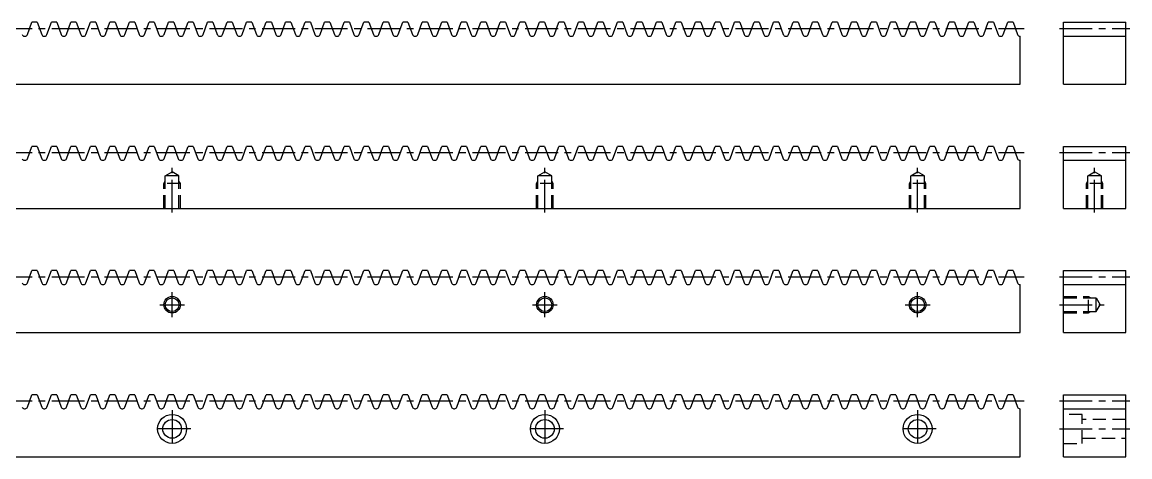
# Model space of a CAD drawing. Extents: x 0 to 1062, y -23 to 230.
# Drawn here: x 527 to 1062, y 20 to 230 of the extents above; entities that cross this region are included whole.
import ezdxf

# ---------------------------------------------------------------- set-up
doc = ezdxf.new("R2010")
doc.units = 0
doc.header["$LTSCALE"] = 0.5
doc.linetypes.add('CENTER', pattern=[50.8, 31.75, -6.35, 6.35, -6.35])
doc.linetypes.add('DASHED', pattern=[19.05, 12.7, -6.35])
for name, color, linetype in [('MSM_CENTER', 1, 'CENTER'), ('MSM_CONTINUOUS', 7, 'CONTINUOUS'), ('MSM_DASHED', 4, 'DASHED'), ('MSM_NARROW', 5, 'CONTINUOUS')]:
    doc.layers.add(name, color=color, linetype=linetype)

msp = doc.modelspace()

# ---------------------------------------------------------------- linework, layer by layer
at = {"layer": 'MSM_CENTER'}
for p, q in [((8, 227), (1011.03, 227)), ((1028, 227), (1062, 227)), ((8, 167), (1011.03, 167)), ((1028, 167), (1062, 167)), ((599.52, 138), (599.52, 159.67)), ((779.52, 138), (779.52, 159.67)), ((959.52, 138), (959.52, 159.67)), ((1045, 138), (1045, 159.67)), ((8, 107), (1011.03, 107)), ((1028, 107), (1062, 107)), ((599.52, 87.5), (599.52, 99.5)), ((779.52, 87.5), (779.52, 99.5)), ((959.52, 87.5), (959.52, 99.5)), ((593.52, 93.5), (605.52, 93.5)), ((773.51, 93.5), (785.51, 93.5)), ((953.52, 93.5), (965.52, 93.5)), ((1028, 93.5), (1049.67, 93.5)), ((8, 47), (1011.03, 47)), ((1028, 47), (1062, 47)), ((599.52, 42.5), (599.52, 24.5)), ((779.52, 42.5), (779.52, 24.5)), ((959.52, 42.5), (959.52, 24.5)), ((608.52, 33.5), (590.51, 33.5)), ((788.52, 33.5), (770.52, 33.5)), ((968.52, 33.5), (950.52, 33.5)), ((1028, 33.5), (1062, 33.5))]:
    msp.add_line(p, q, dxfattribs=at)
at = {"layer": 'MSM_CONTINUOUS'}
for p, q in [((529.63, 224), (531.81, 230)), ((534.34, 230), (531.81, 230)), ((534.34, 230), (536.53, 224)), ((539.05, 224), (541.24, 230)), ((543.77, 230), (541.24, 230)), ((543.77, 230), (545.95, 224)), ((548.48, 224), (550.66, 230)), ((553.19, 230), (550.66, 230)), ((553.19, 230), (555.37, 224)), ((557.9, 224), (560.09, 230)), ((562.62, 230), (560.09, 230)), ((562.62, 230), (564.8, 224)), ((567.33, 224), (569.51, 230)), ((572.04, 230), (569.51, 230)), ((572.04, 230), (574.22, 224)), ((576.75, 224), (578.94, 230)), ((581.47, 230), (578.94, 230)), ((581.47, 230), (583.65, 224)), ((586.18, 224), (588.36, 230)), ((590.89, 230), (588.36, 230)), ((590.89, 230), (593.07, 224)), ((595.6, 224), (597.79, 230)), ((600.31, 230), (597.79, 230)), ((600.31, 230), (602.5, 224)), ((605.03, 224), (607.21, 230)), ((609.74, 230), (607.21, 230)), ((609.74, 230), (611.92, 224)), ((614.45, 224), (616.64, 230)), ((619.16, 230), (616.64, 230)), ((619.16, 230), (621.35, 224)), ((623.88, 224), (626.06, 230)), ((628.59, 230), (626.06, 230)), ((628.59, 230), (630.77, 224)), ((633.3, 224), (635.49, 230)), ((638.01, 230), (635.49, 230)), ((638.01, 230), (640.2, 224)), ((642.73, 224), (644.91, 230)), ((647.44, 230), (644.91, 230)), ((647.44, 230), (649.62, 224)), ((652.15, 224), (654.34, 230)), ((656.86, 230), (654.34, 230)), ((656.86, 230), (659.05, 224)), ((661.58, 224), (663.76, 230)), ((666.29, 230), (663.76, 230)), ((666.29, 230), (668.47, 224)), ((671, 224), (673.18, 230)), ((675.71, 230), (673.18, 230)), ((675.71, 230), (677.9, 224)), ((680.43, 224), (682.61, 230)), ((685.14, 230), (682.61, 230)), ((685.14, 230), (687.32, 224)), ((689.85, 224), (692.03, 230)), ((694.56, 230), (692.03, 230)), ((694.56, 230), (696.75, 224)), ((699.28, 224), (701.46, 230)), ((703.99, 230), (701.46, 230)), ((703.99, 230), (706.17, 224)), ((708.7, 224), (710.88, 230)), ((713.41, 230), (710.88, 230)), ((713.41, 230), (715.6, 224)), ((718.12, 224), (720.31, 230)), ((722.84, 230), (720.31, 230)), ((722.84, 230), (725.02, 224)), ((727.55, 224), (729.73, 230)), ((732.26, 230), (729.73, 230)), ((732.26, 230), (734.45, 224)), ((736.97, 224), (739.16, 230)), ((741.69, 230), (739.16, 230)), ((741.69, 230), (743.87, 224)), ((746.4, 224), (748.58, 230)), ((751.11, 230), (748.58, 230)), ((751.11, 230), (753.3, 224)), ((755.82, 224), (758.01, 230)), ((760.54, 230), (758.01, 230)), ((760.54, 230), (762.72, 224)), ((765.25, 224), (767.43, 230)), ((769.96, 230), (767.43, 230)), ((769.96, 230), (772.15, 224)), ((774.67, 224), (776.86, 230)), ((779.39, 230), (776.86, 230)), ((779.39, 230), (781.57, 224)), ((784.1, 224), (786.28, 230)), ((788.81, 230), (786.28, 230)), ((788.81, 230), (790.99, 224)), ((793.52, 224), (795.71, 230)), ((798.24, 230), (795.71, 230)), ((798.24, 230), (800.42, 224)), ((802.95, 224), (805.13, 230)), ((807.66, 230), (805.13, 230)), ((807.66, 230), (809.84, 224)), ((812.37, 224), (814.56, 230)), ((817.09, 230), (814.56, 230)), ((817.09, 230), (819.27, 224)), ((821.8, 224), (823.98, 230)), ((826.51, 230), (823.98, 230)), ((826.51, 230), (828.69, 224)), ((831.22, 224), (833.41, 230)), ((835.93, 230), (833.41, 230)), ((835.93, 230), (838.12, 224)), ((840.65, 224), (842.83, 230)), ((845.36, 230), (842.83, 230)), ((845.36, 230), (847.54, 224)), ((850.07, 224), (852.26, 230)), ((854.78, 230), (852.26, 230)), ((854.78, 230), (856.97, 224)), ((859.5, 224), (861.68, 230)), ((864.21, 230), (861.68, 230)), ((864.21, 230), (866.39, 224)), ((868.92, 224), (871.11, 230)), ((873.63, 230), (871.11, 230)), ((873.63, 230), (875.82, 224)), ((878.35, 224), (880.53, 230)), ((883.06, 230), (880.53, 230)), ((883.06, 230), (885.24, 224)), ((887.77, 224), (889.96, 230)), ((892.48, 230), (889.96, 230)), ((892.48, 230), (894.67, 224)), ((897.2, 224), (899.38, 230)), ((901.91, 230), (899.38, 230)), ((901.91, 230), (904.09, 224)), ((906.62, 224), (908.8, 230)), ((911.33, 230), (908.8, 230)), ((911.33, 230), (913.52, 224)), ((916.05, 224), (918.23, 230)), ((920.76, 230), (918.23, 230)), ((920.76, 230), (922.94, 224)), ((925.47, 224), (927.65, 230)), ((930.18, 230), (927.65, 230)), ((930.18, 230), (932.37, 224)), ((934.9, 224), (937.08, 230)), ((939.61, 230), (937.08, 230)), ((939.61, 230), (941.79, 224)), ((944.32, 224), (946.5, 230)), ((949.03, 230), (946.5, 230)), ((949.03, 230), (951.22, 224)), ((953.74, 224), (955.93, 230)), ((958.46, 230), (955.93, 230)), ((958.46, 230), (960.64, 224)), ((963.17, 224), (965.35, 230)), ((967.88, 230), (965.35, 230)), ((967.88, 230), (970.07, 224)), ((972.59, 224), (974.78, 230)), ((977.31, 230), (974.78, 230)), ((977.31, 230), (979.49, 224)), ((982.02, 224), (984.2, 230)), ((986.73, 230), (984.2, 230)), ((986.73, 230), (988.92, 224)), ((991.44, 224), (993.63, 230)), ((996.16, 230), (993.63, 230)), ((996.16, 230), (998.34, 224)), ((1000.87, 224), (1003.05, 230)), ((1005.58, 230), (1003.05, 230)), ((1005.58, 230), (1007.77, 224)), ((1030, 230), (1060, 230)), ((1030, 200), (1030, 230)), ((1060, 200), (1060, 230)), ((528.17, 223.25), (528.56, 223.25)), ((537.6, 223.25), (537.98, 223.25)), ((547.02, 223.25), (547.41, 223.25)), ((556.45, 223.25), (556.83, 223.25)), ((565.87, 223.25), (566.26, 223.25)), ((575.3, 223.25), (575.68, 223.25)), ((584.72, 223.25), (585.11, 223.25)), ((594.15, 223.25), (594.53, 223.25)), ((603.57, 223.25), (603.96, 223.25)), ((612.99, 223.25), (613.38, 223.25)), ((622.42, 223.25), (622.81, 223.25)), ((631.84, 223.25), (632.23, 223.25)), ((641.27, 223.25), (641.66, 223.25)), ((650.69, 223.25), (651.08, 223.25)), ((660.12, 223.25), (660.5, 223.25)), ((669.54, 223.25), (669.93, 223.25)), ((678.97, 223.25), (679.35, 223.25)), ((688.39, 223.25), (688.78, 223.25)), ((697.82, 223.25), (698.2, 223.25)), ((707.24, 223.25), (707.63, 223.25)), ((716.67, 223.25), (717.05, 223.25)), ((726.09, 223.25), (726.48, 223.25)), ((735.52, 223.25), (735.9, 223.25)), ((744.94, 223.25), (745.33, 223.25)), ((754.37, 223.25), (754.75, 223.25)), ((763.79, 223.25), (764.18, 223.25)), ((773.22, 223.25), (773.6, 223.25)), ((782.64, 223.25), (783.03, 223.25)), ((792.07, 223.25), (792.45, 223.25)), ((801.49, 223.25), (801.88, 223.25)), ((810.92, 223.25), (811.3, 223.25)), ((820.34, 223.25), (820.73, 223.25)), ((829.77, 223.25), (830.15, 223.25)), ((839.19, 223.25), (839.58, 223.25)), ((848.61, 223.25), (849, 223.25)), ((858.04, 223.25), (858.43, 223.25)), ((867.46, 223.25), (867.85, 223.25)), ((876.89, 223.25), (877.28, 223.25)), ((886.31, 223.25), (886.7, 223.25)), ((895.74, 223.25), (896.12, 223.25)), ((905.16, 223.25), (905.55, 223.25)), ((914.59, 223.25), (914.97, 223.25)), ((924.01, 223.25), (924.4, 223.25)), ((933.44, 223.25), (933.82, 223.25)), ((942.86, 223.25), (943.25, 223.25)), ((952.29, 223.25), (952.67, 223.25)), ((961.71, 223.25), (962.1, 223.25)), ((971.14, 223.25), (971.52, 223.25)), ((980.56, 223.25), (980.95, 223.25)), ((989.99, 223.25), (990.37, 223.25)), ((999.41, 223.25), (999.8, 223.25)), ((1008.84, 223.25), (1009.03, 223.25)), ((1009.03, 200), (1009.03, 223.25)), ((1030, 223.25), (1060, 223.25)), ((10, 200), (1009.03, 200)), ((1030, 200), (1060, 200)), ((529.63, 164), (531.81, 170)), ((534.34, 170), (531.81, 170)), ((534.34, 170), (536.53, 164)), ((539.05, 164), (541.24, 170)), ((543.77, 170), (541.24, 170)), ((543.77, 170), (545.95, 164)), ((548.48, 164), (550.66, 170)), ((553.19, 170), (550.66, 170)), ((553.19, 170), (555.37, 164)), ((557.9, 164), (560.09, 170)), ((562.62, 170), (560.09, 170)), ((562.62, 170), (564.8, 164)), ((567.33, 164), (569.51, 170)), ((572.04, 170), (569.51, 170)), ((572.04, 170), (574.22, 164)), ((576.75, 164), (578.94, 170)), ((581.47, 170), (578.94, 170)), ((581.47, 170), (583.65, 164)), ((586.18, 164), (588.36, 170)), ((590.89, 170), (588.36, 170)), ((590.89, 170), (593.07, 164)), ((595.6, 164), (597.79, 170)), ((600.31, 170), (597.79, 170)), ((600.31, 170), (602.5, 164)), ((605.03, 164), (607.21, 170)), ((609.74, 170), (607.21, 170)), ((609.74, 170), (611.92, 164)), ((614.45, 164), (616.64, 170)), ((619.16, 170), (616.64, 170)), ((619.16, 170), (621.35, 164)), ((623.88, 164), (626.06, 170)), ((628.59, 170), (626.06, 170)), ((628.59, 170), (630.77, 164)), ((633.3, 164), (635.49, 170)), ((638.01, 170), (635.49, 170)), ((638.01, 170), (640.2, 164)), ((642.73, 164), (644.91, 170)), ((647.44, 170), (644.91, 170)), ((647.44, 170), (649.62, 164)), ((652.15, 164), (654.34, 170)), ((656.86, 170), (654.34, 170)), ((656.86, 170), (659.05, 164)), ((661.58, 164), (663.76, 170)), ((666.29, 170), (663.76, 170)), ((666.29, 170), (668.47, 164)), ((671, 164), (673.18, 170)), ((675.71, 170), (673.18, 170)), ((675.71, 170), (677.9, 164)), ((680.43, 164), (682.61, 170)), ((685.14, 170), (682.61, 170)), ((685.14, 170), (687.32, 164)), ((689.85, 164), (692.03, 170)), ((694.56, 170), (692.03, 170)), ((694.56, 170), (696.75, 164)), ((699.28, 164), (701.46, 170)), ((703.99, 170), (701.46, 170)), ((703.99, 170), (706.17, 164)), ((708.7, 164), (710.88, 170)), ((713.41, 170), (710.88, 170)), ((713.41, 170), (715.6, 164)), ((718.12, 164), (720.31, 170)), ((722.84, 170), (720.31, 170)), ((722.84, 170), (725.02, 164)), ((727.55, 164), (729.73, 170)), ((732.26, 170), (729.73, 170)), ((732.26, 170), (734.45, 164)), ((736.97, 164), (739.16, 170)), ((741.69, 170), (739.16, 170)), ((741.69, 170), (743.87, 164)), ((746.4, 164), (748.58, 170)), ((751.11, 170), (748.58, 170)), ((751.11, 170), (753.3, 164)), ((755.82, 164), (758.01, 170)), ((760.54, 170), (758.01, 170)), ((760.54, 170), (762.72, 164)), ((765.25, 164), (767.43, 170)), ((769.96, 170), (767.43, 170)), ((769.96, 170), (772.15, 164)), ((774.67, 164), (776.86, 170)), ((779.39, 170), (776.86, 170)), ((779.39, 170), (781.57, 164)), ((784.1, 164), (786.28, 170)), ((788.81, 170), (786.28, 170)), ((788.81, 170), (790.99, 164)), ((793.52, 164), (795.71, 170)), ((798.24, 170), (795.71, 170)), ((798.24, 170), (800.42, 164)), ((802.95, 164), (805.13, 170)), ((807.66, 170), (805.13, 170)), ((807.66, 170), (809.84, 164)), ((812.37, 164), (814.56, 170)), ((817.09, 170), (814.56, 170)), ((817.09, 170), (819.27, 164)), ((821.8, 164), (823.98, 170)), ((826.51, 170), (823.98, 170)), ((826.51, 170), (828.69, 164)), ((831.22, 164), (833.41, 170)), ((835.93, 170), (833.41, 170)), ((835.93, 170), (838.12, 164)), ((840.65, 164), (842.83, 170)), ((845.36, 170), (842.83, 170)), ((845.36, 170), (847.54, 164)), ((850.07, 164), (852.26, 170)), ((854.78, 170), (852.26, 170)), ((854.78, 170), (856.97, 164)), ((859.5, 164), (861.68, 170)), ((864.21, 170), (861.68, 170)), ((864.21, 170), (866.39, 164)), ((868.92, 164), (871.11, 170)), ((873.63, 170), (871.11, 170)), ((873.63, 170), (875.82, 164)), ((878.35, 164), (880.53, 170)), ((883.06, 170), (880.53, 170)), ((883.06, 170), (885.24, 164)), ((887.77, 164), (889.96, 170)), ((892.48, 170), (889.96, 170)), ((892.48, 170), (894.67, 164)), ((897.2, 164), (899.38, 170)), ((901.91, 170), (899.38, 170)), ((901.91, 170), (904.09, 164)), ((906.62, 164), (908.8, 170)), ((911.33, 170), (908.8, 170)), ((911.33, 170), (913.52, 164)), ((916.05, 164), (918.23, 170)), ((920.76, 170), (918.23, 170)), ((920.76, 170), (922.94, 164)), ((925.47, 164), (927.65, 170)), ((930.18, 170), (927.65, 170)), ((930.18, 170), (932.37, 164)), ((934.9, 164), (937.08, 170)), ((939.61, 170), (937.08, 170)), ((939.61, 170), (941.79, 164)), ((944.32, 164), (946.5, 170)), ((949.03, 170), (946.5, 170)), ((949.03, 170), (951.22, 164)), ((953.74, 164), (955.93, 170)), ((958.46, 170), (955.93, 170)), ((958.46, 170), (960.64, 164)), ((963.17, 164), (965.35, 170)), ((967.88, 170), (965.35, 170)), ((967.88, 170), (970.07, 164)), ((972.59, 164), (974.78, 170)), ((977.31, 170), (974.78, 170)), ((977.31, 170), (979.49, 164)), ((982.02, 164), (984.2, 170)), ((986.73, 170), (984.2, 170)), ((986.73, 170), (988.92, 164)), ((991.44, 164), (993.63, 170)), ((996.16, 170), (993.63, 170)), ((996.16, 170), (998.34, 164)), ((1000.87, 164), (1003.05, 170)), ((1005.58, 170), (1003.05, 170)), ((1005.58, 170), (1007.77, 164)), ((1030, 170), (1060, 170)), ((1030, 140), (1030, 170)), ((1060, 140), (1060, 170)), ((528.17, 163.25), (528.56, 163.25)), ((537.6, 163.25), (537.98, 163.25)), ((547.02, 163.25), (547.41, 163.25)), ((556.45, 163.25), (556.83, 163.25)), ((565.87, 163.25), (566.26, 163.25)), ((575.3, 163.25), (575.68, 163.25)), ((584.72, 163.25), (585.11, 163.25)), ((594.15, 163.25), (594.53, 163.25)), ((603.57, 163.25), (603.96, 163.25)), ((612.99, 163.25), (613.38, 163.25)), ((622.42, 163.25), (622.81, 163.25)), ((631.84, 163.25), (632.23, 163.25)), ((641.27, 163.25), (641.66, 163.25)), ((650.69, 163.25), (651.08, 163.25)), ((660.12, 163.25), (660.5, 163.25)), ((669.54, 163.25), (669.93, 163.25)), ((678.97, 163.25), (679.35, 163.25)), ((688.39, 163.25), (688.78, 163.25)), ((697.82, 163.25), (698.2, 163.25)), ((707.24, 163.25), (707.63, 163.25)), ((716.67, 163.25), (717.05, 163.25)), ((726.09, 163.25), (726.48, 163.25)), ((735.52, 163.25), (735.9, 163.25)), ((744.94, 163.25), (745.33, 163.25)), ((754.37, 163.25), (754.75, 163.25)), ((763.79, 163.25), (764.18, 163.25)), ((773.22, 163.25), (773.6, 163.25)), ((782.64, 163.25), (783.03, 163.25)), ((792.07, 163.25), (792.45, 163.25)), ((801.49, 163.25), (801.88, 163.25)), ((810.92, 163.25), (811.3, 163.25)), ((820.34, 163.25), (820.73, 163.25)), ((829.77, 163.25), (830.15, 163.25)), ((839.19, 163.25), (839.58, 163.25)), ((848.61, 163.25), (849, 163.25)), ((858.04, 163.25), (858.43, 163.25)), ((867.46, 163.25), (867.85, 163.25)), ((876.89, 163.25), (877.28, 163.25)), ((886.31, 163.25), (886.7, 163.25)), ((895.74, 163.25), (896.12, 163.25)), ((905.16, 163.25), (905.55, 163.25)), ((914.59, 163.25), (914.97, 163.25)), ((924.01, 163.25), (924.4, 163.25)), ((933.44, 163.25), (933.82, 163.25)), ((942.86, 163.25), (943.25, 163.25)), ((952.29, 163.25), (952.67, 163.25)), ((961.71, 163.25), (962.1, 163.25)), ((971.14, 163.25), (971.52, 163.25)), ((980.56, 163.25), (980.95, 163.25)), ((989.99, 163.25), (990.37, 163.25)), ((999.41, 163.25), (999.8, 163.25)), ((1008.84, 163.25), (1009.03, 163.25)), ((1009.03, 140), (1009.03, 163.25)), ((1030, 163.25), (1060, 163.25)), ((10, 140), (1009.03, 140)), ((1030, 140), (1060, 140)), ((529.63, 104), (531.81, 110)), ((534.34, 110), (531.81, 110)), ((534.34, 110), (536.53, 104)), ((539.05, 104), (541.24, 110)), ((543.77, 110), (541.24, 110)), ((543.77, 110), (545.95, 104)), ((548.48, 104), (550.66, 110)), ((553.19, 110), (550.66, 110)), ((553.19, 110), (555.37, 104)), ((557.9, 104), (560.09, 110)), ((562.62, 110), (560.09, 110)), ((562.62, 110), (564.8, 104)), ((567.33, 104), (569.51, 110)), ((572.04, 110), (569.51, 110)), ((572.04, 110), (574.22, 104)), ((576.75, 104), (578.94, 110)), ((581.47, 110), (578.94, 110)), ((581.47, 110), (583.65, 104)), ((586.18, 104), (588.36, 110)), ((590.89, 110), (588.36, 110)), ((590.89, 110), (593.07, 104)), ((595.6, 104), (597.79, 110)), ((600.31, 110), (597.79, 110)), ((600.31, 110), (602.5, 104)), ((605.03, 104), (607.21, 110)), ((609.74, 110), (607.21, 110)), ((609.74, 110), (611.92, 104)), ((614.45, 104), (616.64, 110)), ((619.16, 110), (616.64, 110)), ((619.16, 110), (621.35, 104)), ((623.88, 104), (626.06, 110)), ((628.59, 110), (626.06, 110)), ((628.59, 110), (630.77, 104)), ((633.3, 104), (635.49, 110)), ((638.01, 110), (635.49, 110)), ((638.01, 110), (640.2, 104)), ((642.73, 104), (644.91, 110)), ((647.44, 110), (644.91, 110)), ((647.44, 110), (649.62, 104)), ((652.15, 104), (654.34, 110)), ((656.86, 110), (654.34, 110)), ((656.86, 110), (659.05, 104)), ((661.58, 104), (663.76, 110)), ((666.29, 110), (663.76, 110)), ((666.29, 110), (668.47, 104)), ((671, 104), (673.18, 110)), ((675.71, 110), (673.18, 110)), ((675.71, 110), (677.9, 104)), ((680.43, 104), (682.61, 110)), ((685.14, 110), (682.61, 110)), ((685.14, 110), (687.32, 104)), ((689.85, 104), (692.03, 110)), ((694.56, 110), (692.03, 110)), ((694.56, 110), (696.75, 104)), ((699.28, 104), (701.46, 110)), ((703.99, 110), (701.46, 110)), ((703.99, 110), (706.17, 104)), ((708.7, 104), (710.88, 110)), ((713.41, 110), (710.88, 110)), ((713.41, 110), (715.6, 104)), ((718.12, 104), (720.31, 110)), ((722.84, 110), (720.31, 110)), ((722.84, 110), (725.02, 104)), ((727.55, 104), (729.73, 110)), ((732.26, 110), (729.73, 110)), ((732.26, 110), (734.45, 104)), ((736.97, 104), (739.16, 110)), ((741.69, 110), (739.16, 110)), ((741.69, 110), (743.87, 104)), ((746.4, 104), (748.58, 110)), ((751.11, 110), (748.58, 110)), ((751.11, 110), (753.3, 104)), ((755.82, 104), (758.01, 110)), ((760.54, 110), (758.01, 110)), ((760.54, 110), (762.72, 104)), ((765.25, 104), (767.43, 110)), ((769.96, 110), (767.43, 110)), ((769.96, 110), (772.15, 104)), ((774.67, 104), (776.86, 110)), ((779.39, 110), (776.86, 110)), ((779.39, 110), (781.57, 104)), ((784.1, 104), (786.28, 110)), ((788.81, 110), (786.28, 110)), ((788.81, 110), (790.99, 104)), ((793.52, 104), (795.71, 110)), ((798.24, 110), (795.71, 110)), ((798.24, 110), (800.42, 104)), ((802.95, 104), (805.13, 110)), ((807.66, 110), (805.13, 110)), ((807.66, 110), (809.84, 104)), ((812.37, 104), (814.56, 110)), ((817.09, 110), (814.56, 110)), ((817.09, 110), (819.27, 104)), ((821.8, 104), (823.98, 110)), ((826.51, 110), (823.98, 110)), ((826.51, 110), (828.69, 104)), ((831.22, 104), (833.41, 110)), ((835.93, 110), (833.41, 110)), ((835.93, 110), (838.12, 104)), ((840.65, 104), (842.83, 110)), ((845.36, 110), (842.83, 110)), ((845.36, 110), (847.54, 104)), ((850.07, 104), (852.26, 110)), ((854.78, 110), (852.26, 110)), ((854.78, 110), (856.97, 104)), ((859.5, 104), (861.68, 110)), ((864.21, 110), (861.68, 110)), ((864.21, 110), (866.39, 104)), ((868.92, 104), (871.11, 110)), ((873.63, 110), (871.11, 110)), ((873.63, 110), (875.82, 104)), ((878.35, 104), (880.53, 110)), ((883.06, 110), (880.53, 110)), ((883.06, 110), (885.24, 104)), ((887.77, 104), (889.96, 110)), ((892.48, 110), (889.96, 110)), ((892.48, 110), (894.67, 104)), ((897.2, 104), (899.38, 110)), ((901.91, 110), (899.38, 110)), ((901.91, 110), (904.09, 104)), ((906.62, 104), (908.8, 110)), ((911.33, 110), (908.8, 110)), ((911.33, 110), (913.52, 104)), ((916.05, 104), (918.23, 110)), ((920.76, 110), (918.23, 110)), ((920.76, 110), (922.94, 104)), ((925.47, 104), (927.65, 110)), ((930.18, 110), (927.65, 110)), ((930.18, 110), (932.37, 104)), ((934.9, 104), (937.08, 110)), ((939.61, 110), (937.08, 110)), ((939.61, 110), (941.79, 104)), ((944.32, 104), (946.5, 110)), ((949.03, 110), (946.5, 110)), ((949.03, 110), (951.22, 104)), ((953.74, 104), (955.93, 110)), ((958.46, 110), (955.93, 110)), ((958.46, 110), (960.64, 104)), ((963.17, 104), (965.35, 110)), ((967.88, 110), (965.35, 110)), ((967.88, 110), (970.07, 104)), ((972.59, 104), (974.78, 110)), ((977.31, 110), (974.78, 110)), ((977.31, 110), (979.49, 104)), ((982.02, 104), (984.2, 110)), ((986.73, 110), (984.2, 110)), ((986.73, 110), (988.92, 104)), ((991.44, 104), (993.63, 110)), ((996.16, 110), (993.63, 110)), ((996.16, 110), (998.34, 104)), ((1000.87, 104), (1003.05, 110)), ((1005.58, 110), (1003.05, 110)), ((1005.58, 110), (1007.77, 104)), ((1030, 110), (1060, 110)), ((1030, 80), (1030, 110)), ((1060, 80), (1060, 110)), ((528.17, 103.25), (528.56, 103.25)), ((537.6, 103.25), (537.98, 103.25)), ((547.02, 103.25), (547.41, 103.25)), ((556.45, 103.25), (556.83, 103.25)), ((565.87, 103.25), (566.26, 103.25)), ((575.3, 103.25), (575.68, 103.25)), ((584.72, 103.25), (585.11, 103.25)), ((594.15, 103.25), (594.53, 103.25)), ((603.57, 103.25), (603.96, 103.25)), ((612.99, 103.25), (613.38, 103.25)), ((622.42, 103.25), (622.81, 103.25)), ((631.84, 103.25), (632.23, 103.25)), ((641.27, 103.25), (641.66, 103.25)), ((650.69, 103.25), (651.08, 103.25)), ((660.12, 103.25), (660.5, 103.25)), ((669.54, 103.25), (669.93, 103.25)), ((678.97, 103.25), (679.35, 103.25)), ((688.39, 103.25), (688.78, 103.25)), ((697.82, 103.25), (698.2, 103.25)), ((707.24, 103.25), (707.63, 103.25)), ((716.67, 103.25), (717.05, 103.25)), ((726.09, 103.25), (726.48, 103.25)), ((735.52, 103.25), (735.9, 103.25)), ((744.94, 103.25), (745.33, 103.25)), ((754.37, 103.25), (754.75, 103.25)), ((763.79, 103.25), (764.18, 103.25)), ((773.22, 103.25), (773.6, 103.25)), ((782.64, 103.25), (783.03, 103.25)), ((792.07, 103.25), (792.45, 103.25)), ((801.49, 103.25), (801.88, 103.25)), ((810.92, 103.25), (811.3, 103.25)), ((820.34, 103.25), (820.73, 103.25)), ((829.77, 103.25), (830.15, 103.25)), ((839.19, 103.25), (839.58, 103.25)), ((848.61, 103.25), (849, 103.25)), ((858.04, 103.25), (858.43, 103.25)), ((867.46, 103.25), (867.85, 103.25)), ((876.89, 103.25), (877.28, 103.25)), ((886.31, 103.25), (886.7, 103.25)), ((895.74, 103.25), (896.12, 103.25)), ((905.16, 103.25), (905.55, 103.25)), ((914.59, 103.25), (914.97, 103.25)), ((924.01, 103.25), (924.4, 103.25)), ((933.44, 103.25), (933.82, 103.25)), ((942.86, 103.25), (943.25, 103.25)), ((952.29, 103.25), (952.67, 103.25)), ((961.71, 103.25), (962.1, 103.25)), ((971.14, 103.25), (971.52, 103.25)), ((980.56, 103.25), (980.95, 103.25)), ((989.99, 103.25), (990.37, 103.25)), ((999.41, 103.25), (999.8, 103.25)), ((1008.84, 103.25), (1009.03, 103.25)), ((1009.03, 80), (1009.03, 103.25)), ((1030, 103.25), (1060, 103.25)), ((10, 80), (1009.03, 80)), ((1030, 80), (1060, 80)), ((529.63, 44), (531.81, 50)), ((534.34, 50), (531.81, 50)), ((534.34, 50), (536.53, 44)), ((539.05, 44), (541.24, 50)), ((543.77, 50), (541.24, 50)), ((543.77, 50), (545.95, 44)), ((548.48, 44), (550.66, 50)), ((553.19, 50), (550.66, 50)), ((553.19, 50), (555.37, 44)), ((557.9, 44), (560.09, 50)), ((562.62, 50), (560.09, 50)), ((562.62, 50), (564.8, 44)), ((567.33, 44), (569.51, 50)), ((572.04, 50), (569.51, 50)), ((572.04, 50), (574.22, 44)), ((576.75, 44), (578.94, 50)), ((581.47, 50), (578.94, 50)), ((581.47, 50), (583.65, 44)), ((586.18, 44), (588.36, 50)), ((590.89, 50), (588.36, 50)), ((590.89, 50), (593.07, 44)), ((595.6, 44), (597.79, 50)), ((600.31, 50), (597.79, 50)), ((600.31, 50), (602.5, 44)), ((605.03, 44), (607.21, 50)), ((609.74, 50), (607.21, 50)), ((609.74, 50), (611.92, 44)), ((614.45, 44), (616.64, 50)), ((619.16, 50), (616.64, 50)), ((619.16, 50), (621.35, 44)), ((623.88, 44), (626.06, 50)), ((628.59, 50), (626.06, 50)), ((628.59, 50), (630.77, 44)), ((633.3, 44), (635.49, 50)), ((638.01, 50), (635.49, 50)), ((638.01, 50), (640.2, 44)), ((642.73, 44), (644.91, 50)), ((647.44, 50), (644.91, 50)), ((647.44, 50), (649.62, 44)), ((652.15, 44), (654.34, 50)), ((656.86, 50), (654.34, 50)), ((656.86, 50), (659.05, 44)), ((661.58, 44), (663.76, 50)), ((666.29, 50), (663.76, 50)), ((666.29, 50), (668.47, 44)), ((671, 44), (673.18, 50)), ((675.71, 50), (673.18, 50)), ((675.71, 50), (677.9, 44)), ((680.43, 44), (682.61, 50)), ((685.14, 50), (682.61, 50)), ((685.14, 50), (687.32, 44)), ((689.85, 44), (692.03, 50)), ((694.56, 50), (692.03, 50)), ((694.56, 50), (696.75, 44)), ((699.28, 44), (701.46, 50)), ((703.99, 50), (701.46, 50)), ((703.99, 50), (706.17, 44)), ((708.7, 44), (710.88, 50)), ((713.41, 50), (710.88, 50)), ((713.41, 50), (715.6, 44)), ((718.12, 44), (720.31, 50)), ((722.84, 50), (720.31, 50)), ((722.84, 50), (725.02, 44)), ((727.55, 44), (729.73, 50)), ((732.26, 50), (729.73, 50)), ((732.26, 50), (734.45, 44)), ((736.97, 44), (739.16, 50)), ((741.69, 50), (739.16, 50)), ((741.69, 50), (743.87, 44)), ((746.4, 44), (748.58, 50)), ((751.11, 50), (748.58, 50)), ((751.11, 50), (753.3, 44)), ((755.82, 44), (758.01, 50)), ((760.54, 50), (758.01, 50)), ((760.54, 50), (762.72, 44)), ((765.25, 44), (767.43, 50)), ((769.96, 50), (767.43, 50)), ((769.96, 50), (772.15, 44)), ((774.67, 44), (776.86, 50)), ((779.39, 50), (776.86, 50)), ((779.39, 50), (781.57, 44)), ((784.1, 44), (786.28, 50)), ((788.81, 50), (786.28, 50)), ((788.81, 50), (790.99, 44)), ((793.52, 44), (795.71, 50)), ((798.24, 50), (795.71, 50)), ((798.24, 50), (800.42, 44)), ((802.95, 44), (805.13, 50)), ((807.66, 50), (805.13, 50)), ((807.66, 50), (809.84, 44)), ((812.37, 44), (814.56, 50)), ((817.09, 50), (814.56, 50)), ((817.09, 50), (819.27, 44)), ((821.8, 44), (823.98, 50)), ((826.51, 50), (823.98, 50)), ((826.51, 50), (828.69, 44)), ((831.22, 44), (833.41, 50)), ((835.93, 50), (833.41, 50)), ((835.93, 50), (838.12, 44)), ((840.65, 44), (842.83, 50)), ((845.36, 50), (842.83, 50)), ((845.36, 50), (847.54, 44)), ((850.07, 44), (852.26, 50)), ((854.78, 50), (852.26, 50)), ((854.78, 50), (856.97, 44)), ((859.5, 44), (861.68, 50)), ((864.21, 50), (861.68, 50)), ((864.21, 50), (866.39, 44)), ((868.92, 44), (871.11, 50)), ((873.63, 50), (871.11, 50)), ((873.63, 50), (875.82, 44)), ((878.35, 44), (880.53, 50)), ((883.06, 50), (880.53, 50)), ((883.06, 50), (885.24, 44)), ((887.77, 44), (889.96, 50)), ((892.48, 50), (889.96, 50)), ((892.48, 50), (894.67, 44)), ((897.2, 44), (899.38, 50)), ((901.91, 50), (899.38, 50)), ((901.91, 50), (904.09, 44)), ((906.62, 44), (908.8, 50)), ((911.33, 50), (908.8, 50)), ((911.33, 50), (913.52, 44)), ((916.05, 44), (918.23, 50)), ((920.76, 50), (918.23, 50)), ((920.76, 50), (922.94, 44)), ((925.47, 44), (927.65, 50)), ((930.18, 50), (927.65, 50)), ((930.18, 50), (932.37, 44)), ((934.9, 44), (937.08, 50)), ((939.61, 50), (937.08, 50)), ((939.61, 50), (941.79, 44)), ((944.32, 44), (946.5, 50)), ((949.03, 50), (946.5, 50)), ((949.03, 50), (951.22, 44)), ((953.74, 44), (955.93, 50)), ((958.46, 50), (955.93, 50)), ((958.46, 50), (960.64, 44)), ((963.17, 44), (965.35, 50)), ((967.88, 50), (965.35, 50)), ((967.88, 50), (970.07, 44)), ((972.59, 44), (974.78, 50)), ((977.31, 50), (974.78, 50)), ((977.31, 50), (979.49, 44)), ((982.02, 44), (984.2, 50)), ((986.73, 50), (984.2, 50)), ((986.73, 50), (988.92, 44)), ((991.44, 44), (993.63, 50)), ((996.16, 50), (993.63, 50)), ((996.16, 50), (998.34, 44)), ((1000.87, 44), (1003.05, 50)), ((1005.58, 50), (1003.05, 50)), ((1005.58, 50), (1007.77, 44)), ((1030, 50), (1060, 50)), ((1030, 20), (1030, 50)), ((1060, 20), (1060, 50)), ((528.17, 43.25), (528.56, 43.25)), ((537.6, 43.25), (537.98, 43.25)), ((547.02, 43.25), (547.41, 43.25)), ((556.45, 43.25), (556.83, 43.25)), ((565.87, 43.25), (566.26, 43.25)), ((575.3, 43.25), (575.68, 43.25)), ((584.72, 43.25), (585.11, 43.25)), ((594.15, 43.25), (594.53, 43.25)), ((603.57, 43.25), (603.96, 43.25)), ((612.99, 43.25), (613.38, 43.25)), ((622.42, 43.25), (622.81, 43.25)), ((631.84, 43.25), (632.23, 43.25)), ((641.27, 43.25), (641.66, 43.25)), ((650.69, 43.25), (651.08, 43.25)), ((660.12, 43.25), (660.5, 43.25)), ((669.54, 43.25), (669.93, 43.25)), ((678.97, 43.25), (679.35, 43.25)), ((688.39, 43.25), (688.78, 43.25)), ((697.82, 43.25), (698.2, 43.25)), ((707.24, 43.25), (707.63, 43.25)), ((716.67, 43.25), (717.05, 43.25)), ((726.09, 43.25), (726.48, 43.25)), ((735.52, 43.25), (735.9, 43.25)), ((744.94, 43.25), (745.33, 43.25)), ((754.37, 43.25), (754.75, 43.25)), ((763.79, 43.25), (764.18, 43.25)), ((773.22, 43.25), (773.6, 43.25)), ((782.64, 43.25), (783.03, 43.25)), ((792.07, 43.25), (792.45, 43.25)), ((801.49, 43.25), (801.88, 43.25)), ((810.92, 43.25), (811.3, 43.25)), ((820.34, 43.25), (820.73, 43.25)), ((829.77, 43.25), (830.15, 43.25)), ((839.19, 43.25), (839.58, 43.25)), ((848.61, 43.25), (849, 43.25)), ((858.04, 43.25), (858.43, 43.25)), ((867.46, 43.25), (867.85, 43.25)), ((876.89, 43.25), (877.28, 43.25)), ((886.31, 43.25), (886.7, 43.25)), ((895.74, 43.25), (896.12, 43.25)), ((905.16, 43.25), (905.55, 43.25)), ((914.59, 43.25), (914.97, 43.25)), ((924.01, 43.25), (924.4, 43.25)), ((933.44, 43.25), (933.82, 43.25)), ((942.86, 43.25), (943.25, 43.25)), ((952.29, 43.25), (952.67, 43.25)), ((961.71, 43.25), (962.1, 43.25)), ((971.14, 43.25), (971.52, 43.25)), ((980.56, 43.25), (980.95, 43.25)), ((989.99, 43.25), (990.37, 43.25)), ((999.41, 43.25), (999.8, 43.25)), ((1008.84, 43.25), (1009.03, 43.25)), ((1009.03, 20), (1009.03, 43.25)), ((1030, 43.25), (1060, 43.25)), ((10, 20), (1009.03, 20)), ((1030, 20), (1060, 20))]:
    msp.add_line(p, q, dxfattribs=at)
for centre, radius in [((599.52, 93.5), 3.32), ((779.52, 93.5), 3.32), ((959.52, 93.5), 3.32), ((599.52, 33.5), 7), ((599.52, 33.5), 4.5), ((779.52, 33.5), 7), ((779.52, 33.5), 4.5), ((959.52, 33.5), 7), ((959.52, 33.5), 4.5)]:
    msp.add_circle(centre, radius, dxfattribs=at)
for centre, start, end in [((528.17, 224.39), 200, 270), ((528.56, 224.39), 270, 340), ((537.6, 224.39), 200, 270), ((537.98, 224.39), 270, 340), ((547.02, 224.39), 200, 270), ((547.41, 224.39), 270, 340), ((556.45, 224.39), 200, 270), ((556.83, 224.39), 270, 340), ((565.87, 224.39), 200, 270), ((566.26, 224.39), 270, 340), ((575.3, 224.39), 200, 270), ((575.68, 224.39), 270, 340), ((584.72, 224.39), 200, 270), ((585.11, 224.39), 270, 340), ((594.15, 224.39), 200, 270), ((594.53, 224.39), 270, 340), ((603.57, 224.39), 200, 270), ((603.96, 224.39), 270, 340), ((612.99, 224.39), 200, 270), ((613.38, 224.39), 270, 340), ((622.42, 224.39), 200, 270), ((622.81, 224.39), 270, 340), ((631.84, 224.39), 200, 270), ((632.23, 224.39), 270, 340), ((641.27, 224.39), 200, 270), ((641.66, 224.39), 270, 340), ((650.69, 224.39), 200, 270), ((651.08, 224.39), 270, 340), ((660.12, 224.39), 200, 270), ((660.5, 224.39), 270, 340), ((669.54, 224.39), 200, 270), ((669.93, 224.39), 270, 340), ((678.97, 224.39), 200, 270), ((679.35, 224.39), 270, 340), ((688.39, 224.39), 200, 270), ((688.78, 224.39), 270, 340), ((697.82, 224.39), 200, 270), ((698.2, 224.39), 270, 340), ((707.24, 224.39), 200, 270), ((707.63, 224.39), 270, 340), ((716.67, 224.39), 200, 270), ((717.05, 224.39), 270, 340), ((726.09, 224.39), 200, 270), ((726.48, 224.39), 270, 340), ((735.52, 224.39), 200, 270), ((735.9, 224.39), 270, 340), ((744.94, 224.39), 200, 270), ((745.33, 224.39), 270, 340), ((754.37, 224.39), 200, 270), ((754.75, 224.39), 270, 340), ((763.79, 224.39), 200, 270), ((764.18, 224.39), 270, 340), ((773.22, 224.39), 200, 270), ((773.6, 224.39), 270, 340), ((782.64, 224.39), 200, 270), ((783.03, 224.39), 270, 340), ((792.07, 224.39), 200, 270), ((792.45, 224.39), 270, 340), ((801.49, 224.39), 200, 270), ((801.88, 224.39), 270, 340), ((810.92, 224.39), 200, 270), ((811.3, 224.39), 270, 340), ((820.34, 224.39), 200, 270), ((820.73, 224.39), 270, 340), ((829.77, 224.39), 200, 270), ((830.15, 224.39), 270, 340), ((839.19, 224.39), 200, 270), ((839.58, 224.39), 270, 340), ((848.61, 224.39), 200, 270), ((849, 224.39), 270, 340), ((858.04, 224.39), 200, 270), ((858.43, 224.39), 270, 340), ((867.46, 224.39), 200, 270), ((867.85, 224.39), 270, 340), ((876.89, 224.39), 200, 270), ((877.28, 224.39), 270, 340), ((886.31, 224.39), 200, 270), ((886.7, 224.39), 270, 340), ((895.74, 224.39), 200, 270), ((896.12, 224.39), 270, 340), ((905.16, 224.39), 200, 270), ((905.55, 224.39), 270, 340), ((914.59, 224.39), 200, 270), ((914.97, 224.39), 270, 340), ((924.01, 224.39), 200, 270), ((924.4, 224.39), 270, 340), ((933.44, 224.39), 200, 270), ((933.82, 224.39), 270, 340), ((942.86, 224.39), 200, 270), ((943.25, 224.39), 270, 340), ((952.29, 224.39), 200, 270), ((952.67, 224.39), 270, 340), ((961.71, 224.39), 200, 270), ((962.1, 224.39), 270, 340), ((971.14, 224.39), 200, 270), ((971.52, 224.39), 270, 340), ((980.56, 224.39), 200, 270), ((980.95, 224.39), 270, 340), ((989.99, 224.39), 200, 270), ((990.37, 224.39), 270, 340), ((999.41, 224.39), 200, 270), ((999.8, 224.39), 270, 340), ((1008.84, 224.39), 200, 270), ((528.17, 164.39), 200, 270), ((528.56, 164.39), 270, 340), ((537.6, 164.39), 200, 270), ((537.98, 164.39), 270, 340), ((547.02, 164.39), 200, 270), ((547.41, 164.39), 270, 340), ((556.45, 164.39), 200, 270), ((556.83, 164.39), 270, 340), ((565.87, 164.39), 200, 270), ((566.26, 164.39), 270, 340), ((575.3, 164.39), 200, 270), ((575.68, 164.39), 270, 340), ((584.72, 164.39), 200, 270), ((585.11, 164.39), 270, 340), ((594.15, 164.39), 200, 270), ((594.53, 164.39), 270, 340), ((603.57, 164.39), 200, 270), ((603.96, 164.39), 270, 340), ((612.99, 164.39), 200, 270), ((613.38, 164.39), 270, 340), ((622.42, 164.39), 200, 270), ((622.81, 164.39), 270, 340), ((631.84, 164.39), 200, 270), ((632.23, 164.39), 270, 340), ((641.27, 164.39), 200, 270), ((641.66, 164.39), 270, 340), ((650.69, 164.39), 200, 270), ((651.08, 164.39), 270, 340), ((660.12, 164.39), 200, 270), ((660.5, 164.39), 270, 340), ((669.54, 164.39), 200, 270), ((669.93, 164.39), 270, 340), ((678.97, 164.39), 200, 270), ((679.35, 164.39), 270, 340), ((688.39, 164.39), 200, 270), ((688.78, 164.39), 270, 340), ((697.82, 164.39), 200, 270), ((698.2, 164.39), 270, 340), ((707.24, 164.39), 200, 270), ((707.63, 164.39), 270, 340), ((716.67, 164.39), 200, 270), ((717.05, 164.39), 270, 340), ((726.09, 164.39), 200, 270), ((726.48, 164.39), 270, 340), ((735.52, 164.39), 200, 270), ((735.9, 164.39), 270, 340), ((744.94, 164.39), 200, 270), ((745.33, 164.39), 270, 340), ((754.37, 164.39), 200, 270), ((754.75, 164.39), 270, 340), ((763.79, 164.39), 200, 270), ((764.18, 164.39), 270, 340), ((773.22, 164.39), 200, 270), ((773.6, 164.39), 270, 340), ((782.64, 164.39), 200, 270), ((783.03, 164.39), 270, 340), ((792.07, 164.39), 200, 270), ((792.45, 164.39), 270, 340), ((801.49, 164.39), 200, 270), ((801.88, 164.39), 270, 340), ((810.92, 164.39), 200, 270), ((811.3, 164.39), 270, 340), ((820.34, 164.39), 200, 270), ((820.73, 164.39), 270, 340), ((829.77, 164.39), 200, 270), ((830.15, 164.39), 270, 340), ((839.19, 164.39), 200, 270), ((839.58, 164.39), 270, 340), ((848.61, 164.39), 200, 270), ((849, 164.39), 270, 340), ((858.04, 164.39), 200, 270), ((858.43, 164.39), 270, 340), ((867.46, 164.39), 200, 270), ((867.85, 164.39), 270, 340), ((876.89, 164.39), 200, 270), ((877.28, 164.39), 270, 340), ((886.31, 164.39), 200, 270), ((886.7, 164.39), 270, 340), ((895.74, 164.39), 200, 270), ((896.12, 164.39), 270, 340), ((905.16, 164.39), 200, 270), ((905.55, 164.39), 270, 340), ((914.59, 164.39), 200, 270), ((914.97, 164.39), 270, 340), ((924.01, 164.39), 200, 270), ((924.4, 164.39), 270, 340), ((933.44, 164.39), 200, 270), ((933.82, 164.39), 270, 340), ((942.86, 164.39), 200, 270), ((943.25, 164.39), 270, 340), ((952.29, 164.39), 200, 270), ((952.67, 164.39), 270, 340), ((961.71, 164.39), 200, 270), ((962.1, 164.39), 270, 340), ((971.14, 164.39), 200, 270), ((971.52, 164.39), 270, 340), ((980.56, 164.39), 200, 270), ((980.95, 164.39), 270, 340), ((989.99, 164.39), 200, 270), ((990.37, 164.39), 270, 340), ((999.41, 164.39), 200, 270), ((999.8, 164.39), 270, 340), ((1008.84, 164.39), 200, 270), ((528.17, 104.39), 200, 270), ((528.56, 104.39), 270, 340), ((537.6, 104.39), 200, 270), ((537.98, 104.39), 270, 340), ((547.02, 104.39), 200, 270), ((547.41, 104.39), 270, 340), ((556.45, 104.39), 200, 270), ((556.83, 104.39), 270, 340), ((565.87, 104.39), 200, 270), ((566.26, 104.39), 270, 340), ((575.3, 104.39), 200, 270), ((575.68, 104.39), 270, 340), ((584.72, 104.39), 200, 270), ((585.11, 104.39), 270, 340), ((594.15, 104.39), 200, 270), ((594.53, 104.39), 270, 340), ((603.57, 104.39), 200, 270), ((603.96, 104.39), 270, 340), ((612.99, 104.39), 200, 270), ((613.38, 104.39), 270, 340), ((622.42, 104.39), 200, 270), ((622.81, 104.39), 270, 340), ((631.84, 104.39), 200, 270), ((632.23, 104.39), 270, 340), ((641.27, 104.39), 200, 270), ((641.66, 104.39), 270, 340), ((650.69, 104.39), 200, 270), ((651.08, 104.39), 270, 340), ((660.12, 104.39), 200, 270), ((660.5, 104.39), 270, 340), ((669.54, 104.39), 200, 270), ((669.93, 104.39), 270, 340), ((678.97, 104.39), 200, 270), ((679.35, 104.39), 270, 340), ((688.39, 104.39), 200, 270), ((688.78, 104.39), 270, 340), ((697.82, 104.39), 200, 270), ((698.2, 104.39), 270, 340), ((707.24, 104.39), 200, 270), ((707.63, 104.39), 270, 340), ((716.67, 104.39), 200, 270), ((717.05, 104.39), 270, 340), ((726.09, 104.39), 200, 270), ((726.48, 104.39), 270, 340), ((735.52, 104.39), 200, 270), ((735.9, 104.39), 270, 340), ((744.94, 104.39), 200, 270), ((745.33, 104.39), 270, 340), ((754.37, 104.39), 200, 270), ((754.75, 104.39), 270, 340), ((763.79, 104.39), 200, 270), ((764.18, 104.39), 270, 340), ((773.22, 104.39), 200, 270), ((773.6, 104.39), 270, 340), ((782.64, 104.39), 200, 270), ((783.03, 104.39), 270, 340), ((792.07, 104.39), 200, 270), ((792.45, 104.39), 270, 340), ((801.49, 104.39), 200, 270), ((801.88, 104.39), 270, 340), ((810.92, 104.39), 200, 270), ((811.3, 104.39), 270, 340), ((820.34, 104.39), 200, 270), ((820.73, 104.39), 270, 340), ((829.77, 104.39), 200, 270), ((830.15, 104.39), 270, 340), ((839.19, 104.39), 200, 270), ((839.58, 104.39), 270, 340), ((848.61, 104.39), 200, 270), ((849, 104.39), 270, 340), ((858.04, 104.39), 200, 270), ((858.43, 104.39), 270, 340), ((867.46, 104.39), 200, 270), ((867.85, 104.39), 270, 340), ((876.89, 104.39), 200, 270), ((877.28, 104.39), 270, 340), ((886.31, 104.39), 200, 270), ((886.7, 104.39), 270, 340), ((895.74, 104.39), 200, 270), ((896.12, 104.39), 270, 340), ((905.16, 104.39), 200, 270), ((905.55, 104.39), 270, 340), ((914.59, 104.39), 200, 270), ((914.97, 104.39), 270, 340), ((924.01, 104.39), 200, 270), ((924.4, 104.39), 270, 340), ((933.44, 104.39), 200, 270), ((933.82, 104.39), 270, 340), ((942.86, 104.39), 200, 270), ((943.25, 104.39), 270, 340), ((952.29, 104.39), 200, 270), ((952.67, 104.39), 270, 340), ((961.71, 104.39), 200, 270), ((962.1, 104.39), 270, 340), ((971.14, 104.39), 200, 270), ((971.52, 104.39), 270, 340), ((980.56, 104.39), 200, 270), ((980.95, 104.39), 270, 340), ((989.99, 104.39), 200, 270), ((990.37, 104.39), 270, 340), ((999.41, 104.39), 200, 270), ((999.8, 104.39), 270, 340), ((1008.84, 104.39), 200, 270), ((528.17, 44.39), 200, 270), ((528.56, 44.39), 270, 340), ((537.6, 44.39), 200, 270), ((537.98, 44.39), 270, 340), ((547.02, 44.39), 200, 270), ((547.41, 44.39), 270, 340), ((556.45, 44.39), 200, 270), ((556.83, 44.39), 270, 340), ((565.87, 44.39), 200, 270), ((566.26, 44.39), 270, 340), ((575.3, 44.39), 200, 270), ((575.68, 44.39), 270, 340), ((584.72, 44.39), 200, 270), ((585.11, 44.39), 270, 340), ((594.15, 44.39), 200, 270), ((594.53, 44.39), 270, 340), ((603.57, 44.39), 200, 270), ((603.96, 44.39), 270, 340), ((612.99, 44.39), 200, 270), ((613.38, 44.39), 270, 340), ((622.42, 44.39), 200, 270), ((622.81, 44.39), 270, 340), ((631.84, 44.39), 200, 270), ((632.23, 44.39), 270, 340), ((641.27, 44.39), 200, 270), ((641.66, 44.39), 270, 340), ((650.69, 44.39), 200, 270), ((651.08, 44.39), 270, 340), ((660.12, 44.39), 200, 270), ((660.5, 44.39), 270, 340), ((669.54, 44.39), 200, 270), ((669.93, 44.39), 270, 340), ((678.97, 44.39), 200, 270), ((679.35, 44.39), 270, 340), ((688.39, 44.39), 200, 270), ((688.78, 44.39), 270, 340), ((697.82, 44.39), 200, 270), ((698.2, 44.39), 270, 340), ((707.24, 44.39), 200, 270), ((707.63, 44.39), 270, 340), ((716.67, 44.39), 200, 270), ((717.05, 44.39), 270, 340), ((726.09, 44.39), 200, 270), ((726.48, 44.39), 270, 340), ((735.52, 44.39), 200, 270), ((735.9, 44.39), 270, 340), ((744.94, 44.39), 200, 270), ((745.33, 44.39), 270, 340), ((754.37, 44.39), 200, 270), ((754.75, 44.39), 270, 340), ((763.79, 44.39), 200, 270), ((764.18, 44.39), 270, 340), ((773.22, 44.39), 200, 270), ((773.6, 44.39), 270, 340), ((782.64, 44.39), 200, 270), ((783.03, 44.39), 270, 340), ((792.07, 44.39), 200, 270), ((792.45, 44.39), 270, 340), ((801.49, 44.39), 200, 270), ((801.88, 44.39), 270, 340), ((810.92, 44.39), 200, 270), ((811.3, 44.39), 270, 340), ((820.34, 44.39), 200, 270), ((820.73, 44.39), 270, 340), ((829.77, 44.39), 200, 270), ((830.15, 44.39), 270, 340), ((839.19, 44.39), 200, 270), ((839.58, 44.39), 270, 340), ((848.61, 44.39), 200, 270), ((849, 44.39), 270, 340), ((858.04, 44.39), 200, 270), ((858.43, 44.39), 270, 340), ((867.46, 44.39), 200, 270), ((867.85, 44.39), 270, 340), ((876.89, 44.39), 200, 270), ((877.28, 44.39), 270, 340), ((886.31, 44.39), 200, 270), ((886.7, 44.39), 270, 340), ((895.74, 44.39), 200, 270), ((896.12, 44.39), 270, 340), ((905.16, 44.39), 200, 270), ((905.55, 44.39), 270, 340), ((914.59, 44.39), 200, 270), ((914.97, 44.39), 270, 340), ((924.01, 44.39), 200, 270), ((924.4, 44.39), 270, 340), ((933.44, 44.39), 200, 270), ((933.82, 44.39), 270, 340), ((942.86, 44.39), 200, 270), ((943.25, 44.39), 270, 340), ((952.29, 44.39), 200, 270), ((952.67, 44.39), 270, 340), ((961.71, 44.39), 200, 270), ((962.1, 44.39), 270, 340), ((971.14, 44.39), 200, 270), ((971.52, 44.39), 270, 340), ((980.56, 44.39), 200, 270), ((980.95, 44.39), 270, 340), ((989.99, 44.39), 200, 270), ((990.37, 44.39), 270, 340), ((999.41, 44.39), 200, 270), ((999.8, 44.39), 270, 340), ((1008.84, 44.39), 200, 270)]:
    msp.add_arc(centre, 1.14, start, end, dxfattribs=at)
at = {"layer": 'MSM_DASHED'}
for p, q in [((596.19, 155.75), (599.52, 157.67)), ((602.84, 155.75), (596.19, 155.75)), ((596.19, 140), (596.19, 155.75)), ((602.84, 155.75), (599.52, 157.67)), ((602.84, 140), (602.84, 155.75)), ((776.19, 155.75), (779.52, 157.67)), ((782.84, 155.75), (776.19, 155.75)), ((776.19, 140), (776.19, 155.75)), ((782.84, 155.75), (779.52, 157.67)), ((782.84, 140), (782.84, 155.75)), ((956.19, 155.75), (959.52, 157.67)), ((962.84, 155.75), (956.19, 155.75)), ((956.19, 140), (956.19, 155.75)), ((962.84, 155.75), (959.52, 157.67)), ((962.84, 140), (962.84, 155.75)), ((1041.68, 155.75), (1045, 157.67)), ((1048.32, 155.75), (1041.68, 155.75)), ((1041.68, 140), (1041.68, 155.75)), ((1048.32, 155.75), (1045, 157.67)), ((1048.32, 140), (1048.32, 155.75)), ((595.52, 152), (596.19, 153.17)), ((603.52, 152), (595.52, 152)), ((595.52, 140), (595.52, 152)), ((603.52, 152), (602.84, 153.17)), ((603.52, 140), (603.52, 152)), ((775.52, 152), (776.19, 153.17)), ((783.52, 152), (775.52, 152)), ((775.52, 140), (775.52, 152)), ((783.52, 152), (782.84, 153.17)), ((783.52, 140), (783.52, 152)), ((955.52, 152), (956.19, 153.17)), ((963.52, 152), (955.52, 152)), ((955.52, 140), (955.52, 152)), ((963.52, 152), (962.84, 153.17)), ((963.52, 140), (963.52, 152)), ((1041, 152), (1041.68, 153.17)), ((1049, 152), (1041, 152)), ((1041, 140), (1041, 152)), ((1049, 152), (1048.32, 153.17)), ((1049, 140), (1049, 152)), ((1030, 97.5), (1042, 97.5)), ((1030, 96.82), (1045.75, 96.82)), ((1042, 89.5), (1042, 97.5)), ((1042, 97.5), (1043.17, 96.82)), ((1045.75, 90.18), (1045.75, 96.82)), ((1045.75, 96.82), (1047.67, 93.5)), ((1045.75, 90.18), (1047.67, 93.5)), ((1030, 90.18), (1045.75, 90.18)), ((1030, 89.5), (1042, 89.5)), ((1042, 89.5), (1043.17, 90.18)), ((1039, 40.5), (1030, 40.5)), ((1039, 26.5), (1039, 40.5)), ((1060, 38), (1039, 38)), ((1039, 29), (1060, 29)), ((1030, 26.5), (1039, 26.5))]:
    msp.add_line(p, q, dxfattribs=at)
at = {"layer": 'MSM_NARROW'}
for centre in [(599.52, 93.5), (779.52, 93.5), (959.52, 93.5)]:
    msp.add_circle(centre, 4, dxfattribs=at)

doc.saveas('drawing.dxf')
